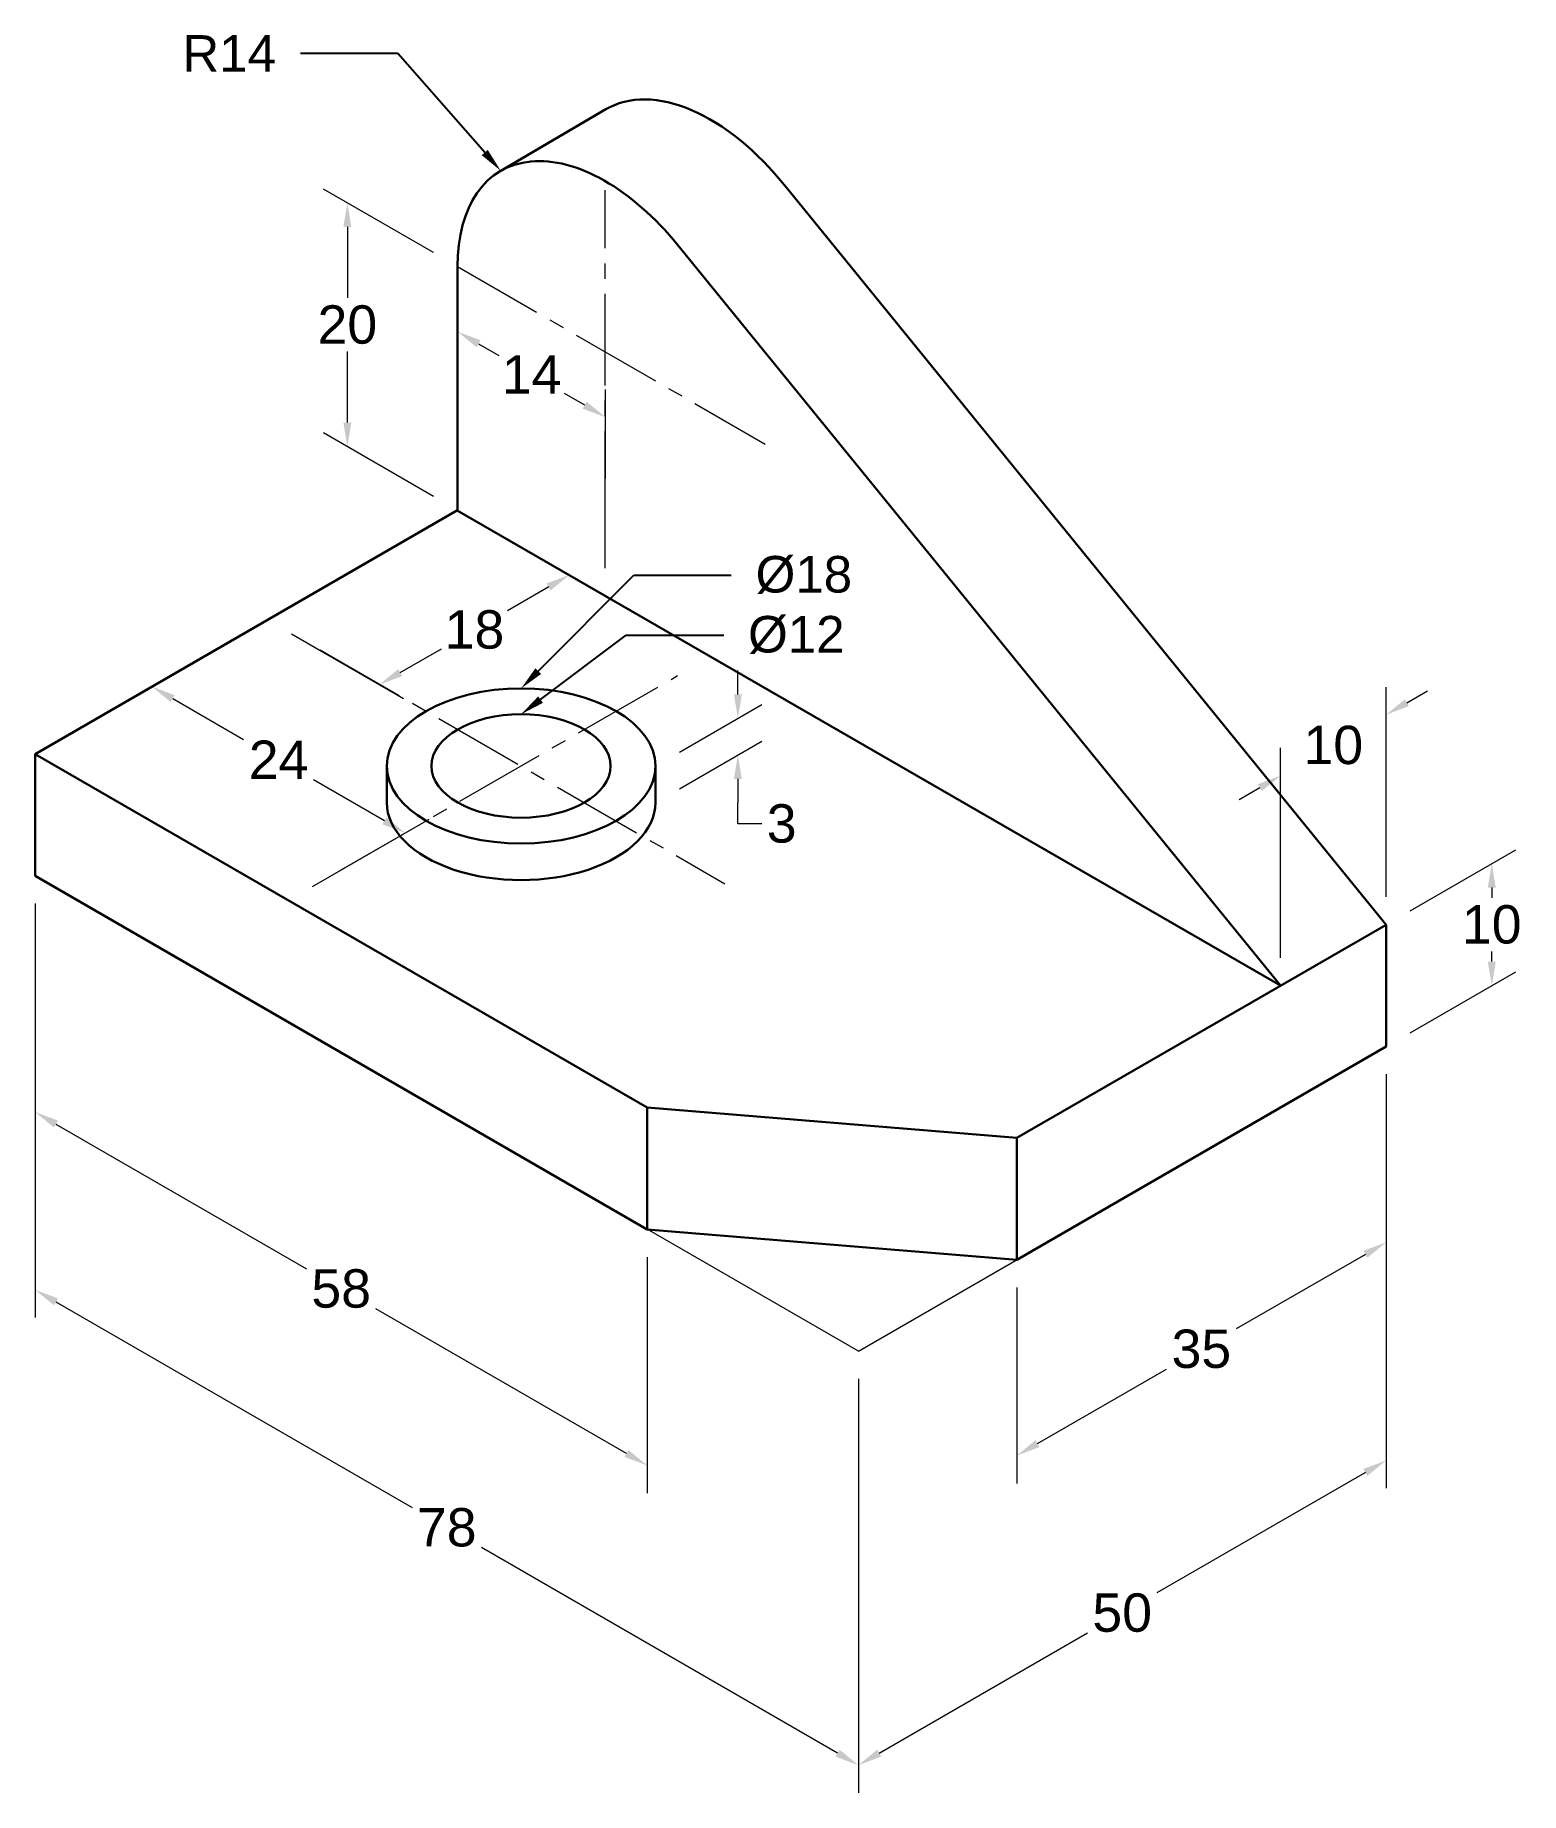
# Model space of a CAD drawing. Header units: inches. Extents: x -1486 to 1611, y 8 to 3671.
import ezdxf
from ezdxf import colors
from ezdxf.entities.mleader import LeaderData, LeaderLine
from ezdxf.math import Vec2, Vec3

# ---------------------------------------------------------------- set-up
doc = ezdxf.new("R2010")
doc.units = ezdxf.units.IN
doc.header["$LTSCALE"] = 10
doc.header["$MEASUREMENT"] = 0
doc.header["$PDMODE"] = 35
doc.linetypes.add('CENTER2', pattern=[28.575, 19.05, -3.175, 3.175, -3.175])
for name, color, linetype, lineweight in [('centerlines', 4, 'CENTER2', 13), ('const lines', 5, 'Continuous', 9), ('dims', 3, 'Continuous', 13), ('Objectline', 7, 'Continuous', 30)]:
    doc.layers.add(name, color=color, linetype=linetype, lineweight=lineweight)
doc.styles.get("Standard").update_dxf_attribs({"font": 'arial.ttf'})
doc.dimstyles.new('Copy(3) of ISO-25', dxfattribs={"dimtxt": 80, "dimasz": 50, "dimexe": 50, "dimexo": 50, "dimgap": 15, "dimtad": 0, "dimtih": 1, "dimtoh": 1, "dimdec": 0, "dimlfac": 0.03937, "dimzin": 1, "dimdsep": 46, "dimtxsty": 'Standard', "dimcen": 0, "dimadec": 0, "dimazin": 0, "dimtfac": 1, "dimtdec": 0, "dimtofl": 0, "dimtmove": 1, "dimatfit": 1, "dimfxl": 0.03937, "dimlwd": 13, "dimlwe": 13, "dimarcsym": 0})

# ---------------------------------------------------------------- blocks, each defined once
blk = doc.blocks.new('*D0')
at = {"layer": 'Defpoints', "color": 0, "transparency": 16777216}
for p in [(1330, 1563.4), (230.1, 928.4), (1330, 700.7)]:
    blk.add_point(p, dxfattribs=at)
at = {"layer": 'dims', "color": 0, "linetype": 'Continuous', "lineweight": 13, "transparency": 16777216}
for p, q in [((1330, 1505.7), (1330, 643)), ((230.1, 870.7), (230.1, 8)), ((1286.7, 675.7), (852.2, 424.9)), ((273.4, 90.7), (707.9, 341.6))]:
    blk.add_line(p, q, dxfattribs=at)
at = {"layer": 'dims', "color": 0, "transparency": 16777216}
for points in [[(1282.5, 683), (1290.8, 668.5), (1330, 700.7)], [(269.2, 98), (277.6, 83.5), (230.1, 65.7)]]:
    blk.add_solid(points, dxfattribs=at)
at = {"layer": 'dims', "color": 0, "transparency": 16777216, "insert": (780, 383.2), "char_height": 80, "attachment_point": 5}
blk.add_mtext('50', dxfattribs=at)
blk = doc.blocks.new('*D1')
at = {"layer": 'Defpoints', "color": 0, "transparency": 16777216}
for p in [(-1485.7, 1919), (230.1, 928.4), (230.1, 65.7)]:
    blk.add_point(p, dxfattribs=at)
at = {"layer": 'dims', "color": 0, "linetype": 'Continuous', "lineweight": 13, "transparency": 16777216}
for p, q in [((-1485.7, 1861.3), (-1485.7, 998.6)), ((-1442.4, 1031.3), (-699.8, 602.6)), ((230.1, 870.7), (230.1, 8)), ((186.8, 90.7), (-555.7, 519.4))]:
    blk.add_line(p, q, dxfattribs=at)
at = {"layer": 'dims', "color": 0, "transparency": 16777216}
for points in [[(-1438.2, 1038.6), (-1446.5, 1024.1), (-1485.7, 1056.3)], [(191, 98), (182.6, 83.5), (230.1, 65.7)]]:
    blk.add_solid(points, dxfattribs=at)
at = {"layer": 'dims', "color": 0, "transparency": 16777216, "insert": (-627.8, 561), "char_height": 80, "attachment_point": 5}
blk.add_mtext('78', dxfattribs=at)
blk = doc.blocks.new('*D2')
at = {"layer": 'Defpoints', "color": 0, "transparency": 16777216}
for p in [(-1485.7, 1919), (-209.8, 1182.4), (-209.8, 690.4)]:
    blk.add_point(p, dxfattribs=at)
at = {"layer": 'dims', "color": 0, "linetype": 'Continuous', "lineweight": 13, "transparency": 16777216}
for p, q in [((-1485.7, 1861.3), (-1485.7, 1369.3)), ((-1442.4, 1402), (-920.1, 1100.5)), ((-209.8, 1124.7), (-209.8, 632.7)), ((-253.1, 715.4), (-775.4, 1016.9))]:
    blk.add_line(p, q, dxfattribs=at)
at = {"layer": 'dims', "color": 0, "transparency": 16777216}
for points in [[(-1438.2, 1409.2), (-1446.5, 1394.8), (-1485.7, 1427)], [(-249, 722.6), (-257.3, 708.2), (-209.8, 690.4)]]:
    blk.add_solid(points, dxfattribs=at)
at = {"layer": 'dims', "color": 0, "transparency": 16777216, "insert": (-847.8, 1058.7), "char_height": 80, "attachment_point": 5}
blk.add_mtext('58', dxfattribs=at)
blk = doc.blocks.new('*D3')
at = {"layer": 'Defpoints', "color": 0, "transparency": 16777216}
for p in [(1330, 1817.4), (1550.2, 1690.6), (1330, 1563.4)]:
    blk.add_point(p, dxfattribs=at)
at = {"layer": 'dims', "color": 0, "linetype": 'Continuous', "lineweight": 13, "transparency": 16777216}
for p, q in [((1380, 1846.3), (1600.2, 1973.5)), ((1550.2, 1894.6), (1550.2, 1873.4)), ((1550.2, 1740.6), (1550.2, 1761.8)), ((1380, 1592.3), (1600.2, 1719.5))]:
    blk.add_line(p, q, dxfattribs=at)
at = {"layer": 'dims', "color": 0, "transparency": 16777216}
for points in [[(1541.9, 1894.6), (1558.6, 1894.6), (1550.2, 1944.6)], [(1541.9, 1740.6), (1558.6, 1740.6), (1550.2, 1690.6)]]:
    blk.add_solid(points, dxfattribs=at)
at = {"layer": 'dims', "color": 0, "transparency": 16777216, "insert": (1550.2, 1817.6), "char_height": 80, "attachment_point": 5}
blk.add_mtext('10', dxfattribs=at)
blk = doc.blocks.new('*D4')
at = {"layer": 'Defpoints', "color": 0, "transparency": 16777216}
for p in [(-21, 2171.2), (-192.9, 2148.2), (-192.9, 2072)]:
    blk.add_point(p, dxfattribs=at)
at = {"layer": 'dims', "color": 0, "linetype": 'Continuous', "lineweight": 13, "transparency": 16777216}
for p, q in [((-21, 2297.4), (-21, 2347.4)), ((-142.9, 2177), (29, 2276.3)), ((-142.9, 2100.8), (29, 2200.1)), ((-21, 2121.2), (-21, 2071.2)), ((-21, 2027.9), (-21, 2071.2)), ((29, 2027.9), (-21, 2027.9))]:
    blk.add_line(p, q, dxfattribs=at)
at = {"layer": 'dims', "color": 0, "transparency": 16777216}
for points in [[(-29.3, 2297.4), (-12.7, 2297.4), (-21, 2247.4)], [(-29.3, 2121.2), (-12.7, 2121.2), (-21, 2171.2)]]:
    blk.add_solid(points, dxfattribs=at)
at = {"layer": 'dims', "color": 0, "transparency": 16777216, "insert": (70.2, 2027.9), "char_height": 80, "attachment_point": 5}
blk.add_mtext('3', dxfattribs=at)
blk = doc.blocks.new('*D5')
at = {"layer": 'Defpoints', "color": 0, "transparency": 16777216}
for p in [(-605.4, 3189.2), (-835, 2813.8), (-605.4, 2681.2)]:
    blk.add_point(p, dxfattribs=at)
at = {"layer": 'dims', "color": 0, "linetype": 'Continuous', "lineweight": 13, "transparency": 16777216}
for p, q in [((-655.4, 3218.1), (-885, 3350.6)), ((-835, 3271.8), (-835, 3123.6)), ((-835, 2863.8), (-835, 3011.9)), ((-655.4, 2710.1), (-885, 2842.6))]:
    blk.add_line(p, q, dxfattribs=at)
at = {"layer": 'dims', "color": 0, "transparency": 16777216}
for points in [[(-843.3, 3271.8), (-826.6, 3271.8), (-835, 3321.8)], [(-843.3, 2863.8), (-826.6, 2863.8), (-835, 2813.8)]]:
    blk.add_solid(points, dxfattribs=at)
at = {"layer": 'dims', "color": 0, "transparency": 16777216, "insert": (-835, 3067.8), "char_height": 80, "attachment_point": 5}
blk.add_mtext('20', dxfattribs=at)
blk = doc.blocks.new('*D6')
at = {"layer": 'Defpoints', "color": 0, "transparency": 16777216}
for p in [(-297, 2875.1), (-605.4, 2681.2), (-297.4, 2503)]:
    blk.add_point(p, dxfattribs=at)
at = {"layer": 'dims', "color": 0, "linetype": 'Continuous', "lineweight": 13, "transparency": 16777216}
for p, q in [((-605.3, 2739), (-604.9, 3111.1)), ((-561.7, 3028.3), (-519.4, 3003.8)), ((-297.4, 2560.7), (-297, 2932.8)), ((-340.3, 2900.2), (-382.6, 2924.7))]:
    blk.add_line(p, q, dxfattribs=at)
at = {"layer": 'dims', "color": 0, "transparency": 16777216}
for points in [[(-557.5, 3035.5), (-565.9, 3021.1), (-605, 3053.4)], [(-336.1, 2907.4), (-344.5, 2892.9), (-297, 2875.1)]]:
    blk.add_solid(points, dxfattribs=at)
at = {"layer": 'dims', "color": 0, "transparency": 16777216, "insert": (-451, 2964.2), "char_height": 80, "attachment_point": 5}
blk.add_mtext('14', dxfattribs=at)
blk = doc.blocks.new('*D7')
at = {"layer": 'Defpoints', "color": 0, "transparency": 16777216}
for p in [(1330, 1563.4), (560.1, 1118.9), (560.1, 710.8)]:
    blk.add_point(p, dxfattribs=at)
at = {"layer": 'dims', "color": 0, "linetype": 'Continuous', "lineweight": 13, "transparency": 16777216}
for p, q in [((1330, 1505.7), (1330, 1097.6)), ((1286.7, 1130.3), (1017.6, 975)), ((560.1, 1061.2), (560.1, 653.1)), ((603.4, 735.8), (872.4, 891.2))]:
    blk.add_line(p, q, dxfattribs=at)
at = {"layer": 'dims', "color": 0, "transparency": 16777216}
for points in [[(1282.5, 1137.5), (1290.8, 1123.1), (1330, 1155.3)], [(599.2, 743), (607.5, 728.6), (560.1, 710.8)]]:
    blk.add_solid(points, dxfattribs=at)
at = {"layer": 'dims', "color": 0, "transparency": 16777216, "insert": (945, 933.1), "char_height": 80, "attachment_point": 5}
blk.add_mtext('35', dxfattribs=at)
blk = doc.blocks.new('*D8')
at = {"layer": 'Defpoints', "color": 0, "transparency": 16777216}
for p in [(-605.4, 2681.2), (-1001.3, 2452.6), (-768, 2317.9)]:
    blk.add_point(p, dxfattribs=at)
at = {"layer": 'dims', "color": 0, "linetype": 'Continuous', "lineweight": 13, "transparency": 16777216}
for p, q in [((-555.4, 2652.4), (-322.1, 2517.6)), ((-415.4, 2521.5), (-501.4, 2471.8)), ((-951.3, 2423.8), (-718, 2289)), ((-724.7, 2342.9), (-638.6, 2392.6))]:
    blk.add_line(p, q, dxfattribs=at)
at = {"layer": 'dims', "color": 0, "transparency": 16777216}
for points in [[(-419.5, 2528.7), (-411.2, 2514.3), (-372.1, 2546.5)], [(-728.9, 2350.1), (-720.5, 2335.7), (-768, 2317.9)]]:
    blk.add_solid(points, dxfattribs=at)
at = {"layer": 'dims', "color": 0, "transparency": 16777216, "insert": (-570, 2432.2), "char_height": 80, "attachment_point": 5}
blk.add_mtext('18', dxfattribs=at)
blk = doc.blocks.new('*D9')
at = {"layer": 'Defpoints', "color": 0, "transparency": 16777216}
for p in [(-1485.7, 2173), (-714.3, 2008.8), (-957.7, 1868.2)]:
    blk.add_point(p, dxfattribs=at)
at = {"layer": 'dims', "color": 0, "linetype": 'Continuous', "lineweight": 13, "transparency": 16777216}
for p, q in [((-1435.7, 2201.9), (-1192.2, 2342.4)), ((-1198.9, 2288.6), (-1051.1, 2203.2)), ((-757.6, 2033.8), (-905.5, 2119.1)), ((-907.7, 1897.1), (-664.3, 2037.6))]:
    blk.add_line(p, q, dxfattribs=at)
at = {"layer": 'dims', "color": 0, "transparency": 16777216}
for points in [[(-1194.8, 2295.8), (-1203.1, 2281.3), (-1242.2, 2313.6)], [(-753.5, 2041), (-761.8, 2026.5), (-714.3, 2008.8)]]:
    blk.add_solid(points, dxfattribs=at)
at = {"layer": 'dims', "color": 0, "transparency": 16777216, "insert": (-978.3, 2161.2), "char_height": 80, "attachment_point": 5}
blk.add_mtext('24', dxfattribs=at)
blk = doc.blocks.new('*D10')
at = {"layer": 'Defpoints', "color": 0, "transparency": 16777216}
for p in [(1330, 2255), (1330, 1817.4), (1110, 1690.4)]:
    blk.add_point(p, dxfattribs=at)
at = {"layer": 'dims', "color": 0, "linetype": 'Continuous', "lineweight": 13, "transparency": 16777216}
for p, q in [((1330, 1875.2), (1330, 2312.8)), ((1373.3, 2280), (1416.6, 2305)), ((1110, 1748.2), (1110, 2185.8)), ((1066.7, 2103), (1023.4, 2078))]:
    blk.add_line(p, q, dxfattribs=at)
at = {"layer": 'dims', "color": 0, "transparency": 16777216}
for points in [[(1369.1, 2287.2), (1377.4, 2272.8), (1330, 2255)], [(1062.5, 2110.2), (1070.8, 2095.8), (1110, 2128)]]:
    blk.add_solid(points, dxfattribs=at)
at = {"layer": 'dims', "color": 0, "transparency": 16777216, "insert": (1220, 2191.5), "char_height": 80, "attachment_point": 5}
blk.add_mtext('10', dxfattribs=at)

msp = doc.modelspace()

# ---------------------------------------------------------------- linework, layer by layer
at = {"layer": 'centerlines'}
for p, q in [((-297.4, 2655.8), (-297.4, 3348.1)), ((-605.4, 3189.2), (35.5, 2819.2)), ((-891.9, 2390.1), (-47.9, 1902.8)), ((-847.8, 1931.7), (-146.6, 2336.6))]:
    msp.add_line(p, q, dxfattribs=at)
at = {"layer": 'const lines'}
for q in [(-1485.7, 1919), (1330, 1563.4)]:
    msp.add_line((230.1, 928.4), q, dxfattribs=at)
at = {"layer": 'Objectline'}
for p, q in [((-515.2, 3388.6), (-296.1, 3517)), ((1330, 1817.4), (79.3, 3354.4)), ((1110, 1690.4), (-146.1, 3233.8)), ((-605.4, 2681.2), (-605.4, 3189.2)), ((-605.4, 2681.2), (-1485.7, 2173)), ((1110, 1690.4), (-605.8, 2681)), ((-1485.7, 1919), (-1485.7, 2173)), ((-209.8, 1436.4), (-1485.7, 2173)), ((-752.8, 2148.2), (-752.8, 2072)), ((-192.9, 2148.2), (-192.9, 2072)), ((-1485.7, 1919), (-209.8, 1182.4)), ((560.1, 1372.9), (1330, 1817.4)), ((1330, 1563.4), (1330, 1817.4)), ((1330, 1563.4), (560.1, 1118.9)), ((-209.8, 1436.4), (-209.8, 1182.4)), ((-209.8, 1436.4), (560.1, 1372.9)), ((560.1, 1118.9), (560.1, 1372.9)), ((-209.8, 1182.4), (560.1, 1118.9))]:
    msp.add_line(p, q, dxfattribs=at)
for centre, major_axis, start_param, end_param in [((-78.3, 3139.9), (217.8, -377.2), 8.102116, 9.43222), ((-297.4, 3011.4), (217.8, -377.2), 1.842604, 3.926991), ((-472.9, 2072), (-280, 0), 6.283185, 9.424778)]:
    msp.add_ellipse(centre, major_axis=major_axis, ratio=0.57735, start_param=start_param, end_param=end_param, dxfattribs=at)
for major_axis in [(-280, 0), (-186.7, 0)]:
    msp.add_ellipse((-472.9, 2148.2), major_axis=major_axis, ratio=0.57735, dxfattribs=at)

# ---------------------------------------------------------------- dimensions: what is measured, and where the dimension line sits
at = {"layer": 'dims'}
for p1, p2, distance, picture, middle in [((-605.4, 3189.2), (-605.4, 2681.2), -229.6, '*D5', (-835, 3067.8)), ((-605.4, 2681.2), (-297.4, 2503), 322.3, '*D6', (-451, 2964.2)), ((-605.4, 2681.2), (-1001.3, 2452.6), 233.3, '*D8', (-570, 2432.2)), ((-1485.7, 2173), (-957.7, 1868.2), 243.4, '*D9', (-978.3, 2161.2)), ((1110, 1690.4), (1330, 1817.4), 379, '*D10', (1220, 2191.5)), ((1330, 1817.4), (1330, 1563.4), 220.3, '*D3', (1550.2, 1817.6)), ((-1485.7, 1919), (230.1, 928.4), -747.1, '*D1', (-627.8, 561)), ((-1485.7, 1919), (-209.8, 1182.4), -426.1, '*D2', (-847.8, 1058.7)), ((230.1, 928.4), (1330, 1563.4), -747.1, '*D0', (780, 383.2)), ((1330, 1563.4), (560.1, 1118.9), 353.4, '*D7', (945, 933.1))]:
    dim = msp.add_aligned_dim(p1=p1, p2=p2, distance=distance, dimstyle='Copy(3) of ISO-25', dxfattribs=at)
    dim.commit()
    dim.dimension.update_dxf_attribs({"geometry": picture, "text_midpoint": middle})
dim = msp.add_linear_dim(base=(-21, 2171.2), p1=(-192.9, 2148.2), p2=(-192.9, 2072), angle=270, dimstyle='Copy(3) of ISO-25', dxfattribs=at)
dim.commit()
dim.dimension.update_dxf_attribs({"geometry": '*D4', "text_midpoint": (-10.6, 2027.9), "dimtype": 161})

# ---------------------------------------------------------------- leaders
ml = msp.add_multileader_mtext('Standard', dxfattribs=at)
ml.set_content('R14', color=256)
ml.set_leader_properties()
ml.build(insert=Vec2(0, 0))
ml.multileader.update_dxf_attribs({"arrow_head_size": 50.8})
ctx = ml.context
ctx.base_point, ctx.char_height, ctx.arrow_head_size, ctx.landing_gap_size, ctx.plane_origin = Vec3(-1216.3, 3633.3), 76.2, 50.8, 50.8, Vec3(-515.2, 3388.6)
ctx.text_align_type = 2
notes = []
notes.append((ctx, [(0, (1, 1, 0), (-729.7, 3633.3), (-1, 0), 203.2, [(0, [(-515.2, 3388.6)], 0, [])])]))
ctx.mtext.insert, ctx.mtext.alignment, ctx.mtext.flow_direction = Vec3(-983.7, 3671.4), 3, 5
ml = msp.add_multileader_mtext('Standard', dxfattribs=at)
ml.set_content('%%C18', color=256)
ml.set_leader_properties()
ml.build(insert=Vec2(0, 0))
ml.multileader.update_dxf_attribs({"arrow_head_size": 50.8})
ctx = ml.context
ctx.base_point, ctx.char_height, ctx.arrow_head_size, ctx.landing_gap_size, ctx.plane_origin = Vec3(-34.9, 2546.2), 76.2, 50.8, 50.8, Vec3(-472.9, 2309.8)
notes.append((ctx, [(0, (1, 1, 0), (-238.1, 2546.2), (1, 0), 203.2, [(0, [(-472.9, 2309.8)], 0, [])])]))
ctx.mtext.insert, ctx.mtext.flow_direction = Vec3(15.9, 2585.9), 5
ml = msp.add_multileader_mtext('Standard', dxfattribs=at)
ml.set_content('%%C12', color=256)
ml.set_leader_properties()
ml.build(insert=Vec2(0, 0))
ml.multileader.update_dxf_attribs({"arrow_head_size": 50.8})
ctx = ml.context
ctx.base_point, ctx.char_height, ctx.arrow_head_size, ctx.landing_gap_size, ctx.plane_origin = Vec3(-50.6, 2421.2), 76.2, 50.8, 50.8, Vec3(-472.9, 2255.9)
notes.append((ctx, [(1, (1, 1, 0), (-253.8, 2421.2), (1, 0), 203.2, [(0, [(-472.9, 2255.9)], 0, [])])]))
ctx.mtext.insert, ctx.mtext.flow_direction = Vec3(0.2, 2460.9), 5
for ctx, leaders in notes:
    for number, flags, end, landing, length, lines in leaders:
        leader = LeaderData()
        leader.index, (leader.has_last_leader_line, leader.has_dogleg_vector, leader.attachment_direction) = number, flags
        leader.last_leader_point, leader.dogleg_vector, leader.dogleg_length = Vec3(end), Vec3(landing), length
        for number, points, colour, breaks in lines:
            line = LeaderLine()
            line.index, line.vertices, line.color, line.breaks = number, Vec3.list(points), colors.encode_raw_color(colour), breaks
            leader.lines.append(line)
        ctx.leaders.append(leader)

doc.saveas('drawing.dxf')
